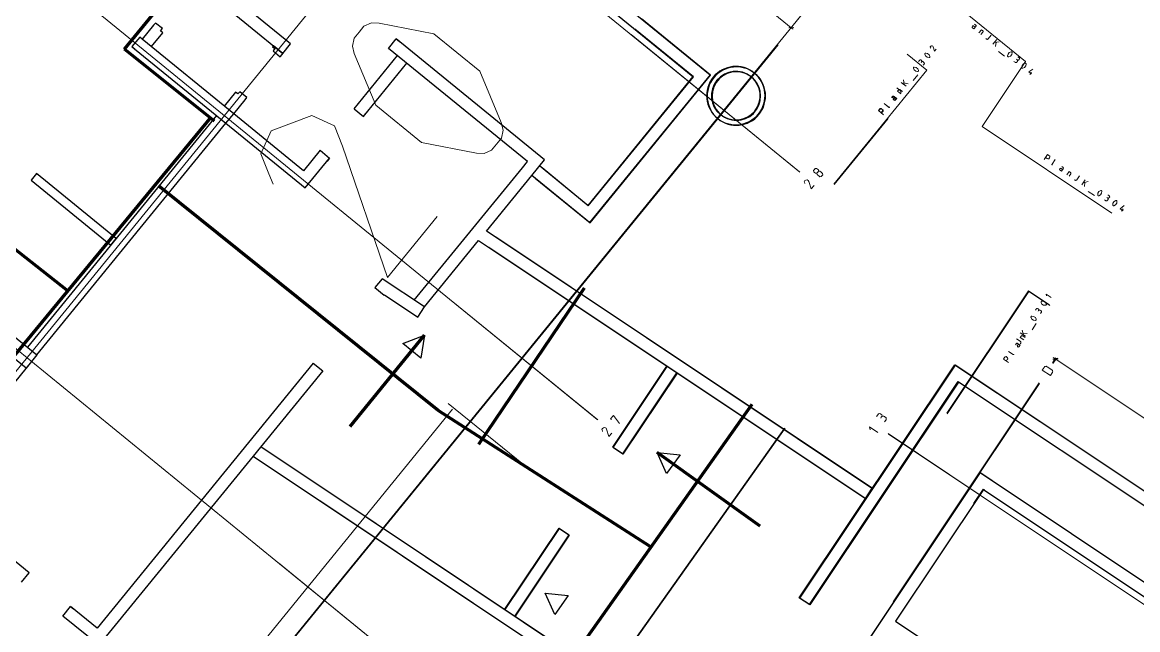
# Model space of a CAD drawing. Header units: metres. Extents: x 2680829 to 2680940, y 1252358 to 1252483.
# Drawn here: x 2680895.08 to 2680917.95, y 1252450.6 to 1252463.07 of the extents above; entities that cross this region are included whole.
import ezdxf

# ---------------------------------------------------------------- set-up
doc = ezdxf.new("R2010")
doc.units = ezdxf.units.M
doc.layers.add('bemassung', color=7, linetype='Continuous', lineweight=13)
doc.layers.add('etappierung', color=7, linetype='Continuous')
doc.layers.add('geometrie', color=7, linetype='Continuous')

msp = doc.modelspace()

# ---------------------------------------------------------------- linework, layer by layer
at = {"layer": 'bemassung'}
for p, q in [((2680902.083, 1252462.988), (2680901.982, 1252462.865)), ((2680902.236, 1252463.057), (2680902.083, 1252462.988)), ((2680902.394, 1252463.05), (2680902.236, 1252463.057)), ((2680903.518, 1252462.83), (2680902.394, 1252463.05)), ((2680914.557, 1252462.975), (2680914.564, 1252462.984)), ((2680914.558, 1252462.962), (2680914.557, 1252462.975)), ((2680914.564, 1252462.984), (2680914.571, 1252462.993)), ((2680914.571, 1252462.993), (2680914.584, 1252462.994)), ((2680914.584, 1252462.994), (2680914.593, 1252462.987)), ((2680914.593, 1252462.987), (2680914.62, 1252462.965)), ((2680914.633, 1252462.981), (2680914.594, 1252462.933)), ((2680914.609, 1252463.027), (2680914.63, 1252463.01)), ((2680914.63, 1252463.01), (2680914.634, 1252463.007)), ((2680914.636, 1252462.985), (2680914.633, 1252462.981)), ((2680914.634, 1252463.007), (2680914.637, 1252463.002)), ((2680914.638, 1252462.991), (2680914.636, 1252462.985)), ((2680914.637, 1252463.002), (2680914.637, 1252462.996)), ((2680914.637, 1252462.996), (2680914.638, 1252462.991)), ((2680901.882, 1252462.742), (2680901.845, 1252462.579)), ((2680901.982, 1252462.865), (2680901.882, 1252462.742)), ((2680904.457, 1252462.064), (2680903.518, 1252462.83)), ((2680914.567, 1252462.955), (2680914.558, 1252462.962)), ((2680914.594, 1252462.933), (2680914.567, 1252462.955)), ((2680914.695, 1252462.85), (2680914.747, 1252462.914)), ((2680914.777, 1252462.864), (2680914.738, 1252462.815)), ((2680914.747, 1252462.914), (2680914.774, 1252462.893)), ((2680914.774, 1252462.893), (2680914.778, 1252462.889)), ((2680914.78, 1252462.868), (2680914.777, 1252462.864)), ((2680914.778, 1252462.889), (2680914.781, 1252462.884)), ((2680914.782, 1252462.873), (2680914.78, 1252462.868)), ((2680914.781, 1252462.884), (2680914.781, 1252462.879)), ((2680914.781, 1252462.879), (2680914.782, 1252462.873)), ((2680914.889, 1252462.728), (2680914.949, 1252462.803)), ((2680901.845, 1252462.579), (2680901.884, 1252462.424)), ((2680913.7, 1252462.56), (2680913.707, 1252462.576)), ((2680913.705, 1252462.546), (2680913.7, 1252462.56)), ((2680913.708, 1252462.539), (2680913.705, 1252462.546)), ((2680913.707, 1252462.576), (2680913.721, 1252462.581)), ((2680913.721, 1252462.581), (2680913.736, 1252462.587)), ((2680913.736, 1252462.587), (2680913.751, 1252462.58)), ((2680913.751, 1252462.58), (2680913.757, 1252462.565)), ((2680913.757, 1252462.565), (2680913.788, 1252462.473)), ((2680913.788, 1252462.473), (2680913.823, 1252462.516)), ((2680914.839, 1252462.733), (2680914.85, 1252462.724)), ((2680914.85, 1252462.724), (2680914.855, 1252462.72)), ((2680914.855, 1252462.72), (2680914.863, 1252462.717)), ((2680914.863, 1252462.717), (2680914.87, 1252462.718)), ((2680914.87, 1252462.718), (2680914.877, 1252462.719)), ((2680914.877, 1252462.719), (2680914.884, 1252462.722)), ((2680914.884, 1252462.722), (2680914.889, 1252462.728)), ((2680914.983, 1252462.615), (2680915.062, 1252462.711)), ((2680915.115, 1252462.668), (2680915.014, 1252462.653)), ((2680915.037, 1252462.572), (2680915.052, 1252462.658)), ((2680901.884, 1252462.424), (2680902.326, 1252461.368)), ((2680913.457, 1252462.264), (2680913.475, 1252462.285)), ((2680913.475, 1252462.285), (2680913.484, 1252462.297)), ((2680913.484, 1252462.297), (2680913.502, 1252462.299)), ((2680913.502, 1252462.299), (2680913.513, 1252462.289)), ((2680913.513, 1252462.289), (2680913.525, 1252462.279)), ((2680913.525, 1252462.279), (2680913.527, 1252462.262)), ((2680913.589, 1252462.425), (2680913.588, 1252462.419)), ((2680913.588, 1252462.419), (2680913.589, 1252462.414)), ((2680913.592, 1252462.429), (2680913.589, 1252462.425)), ((2680913.589, 1252462.414), (2680913.604, 1252462.378)), ((2680913.596, 1252462.433), (2680913.592, 1252462.429)), ((2680913.601, 1252462.436), (2680913.596, 1252462.433)), ((2680913.606, 1252462.435), (2680913.601, 1252462.436)), ((2680913.604, 1252462.378), (2680913.636, 1252462.352)), ((2680913.645, 1252462.428), (2680913.606, 1252462.435)), ((2680913.636, 1252462.352), (2680913.674, 1252462.344)), ((2680913.677, 1252462.402), (2680913.645, 1252462.428)), ((2680913.674, 1252462.344), (2680913.68, 1252462.344)), ((2680913.692, 1252462.366), (2680913.677, 1252462.402)), ((2680913.68, 1252462.344), (2680913.685, 1252462.347)), ((2680913.685, 1252462.347), (2680913.688, 1252462.351)), ((2680913.688, 1252462.351), (2680913.692, 1252462.355)), ((2680913.693, 1252462.361), (2680913.692, 1252462.366)), ((2680913.692, 1252462.355), (2680913.693, 1252462.361)), ((2680915.101, 1252462.466), (2680915.219, 1252462.37)), ((2680915.294, 1252462.415), (2680915.286, 1252462.377)), ((2680915.286, 1252462.377), (2680915.286, 1252462.372)), ((2680915.286, 1252462.372), (2680915.288, 1252462.366)), ((2680915.288, 1252462.366), (2680915.293, 1252462.363)), ((2680915.293, 1252462.363), (2680915.297, 1252462.36)), ((2680915.32, 1252462.447), (2680915.294, 1252462.415)), ((2680915.297, 1252462.36), (2680915.302, 1252462.358)), ((2680915.302, 1252462.358), (2680915.308, 1252462.36)), ((2680915.308, 1252462.36), (2680915.344, 1252462.375)), ((2680915.356, 1252462.462), (2680915.32, 1252462.447)), ((2680915.344, 1252462.375), (2680915.37, 1252462.407)), ((2680915.361, 1252462.464), (2680915.356, 1252462.462)), ((2680915.367, 1252462.462), (2680915.361, 1252462.464)), ((2680915.371, 1252462.459), (2680915.367, 1252462.462)), ((2680915.37, 1252462.407), (2680915.377, 1252462.445)), ((2680915.375, 1252462.456), (2680915.371, 1252462.459)), ((2680915.377, 1252462.45), (2680915.375, 1252462.456)), ((2680915.377, 1252462.445), (2680915.377, 1252462.45)), ((2680915.47, 1252462.308), (2680915.48, 1252462.299)), ((2680915.492, 1252462.289), (2680915.48, 1252462.299)), ((2680915.48, 1252462.299), (2680915.486, 1252462.294)), ((2680915.486, 1252462.294), (2680915.489, 1252462.288)), ((2680915.489, 1252462.288), (2680915.49, 1252462.28)), ((2680915.49, 1252462.28), (2680915.491, 1252462.273)), ((2680915.509, 1252462.291), (2680915.492, 1252462.289)), ((2680915.494, 1252462.359), (2680915.515, 1252462.342)), ((2680915.519, 1252462.303), (2680915.509, 1252462.291)), ((2680915.515, 1252462.342), (2680915.527, 1252462.332)), ((2680915.529, 1252462.315), (2680915.519, 1252462.303)), ((2680915.527, 1252462.332), (2680915.529, 1252462.315)), ((2680904.899, 1252461.008), (2680904.457, 1252462.064)), ((2680913.354, 1252462.137), (2680913.353, 1252462.131)), ((2680913.353, 1252462.131), (2680913.354, 1252462.126)), ((2680913.357, 1252462.141), (2680913.354, 1252462.137)), ((2680913.354, 1252462.126), (2680913.369, 1252462.09)), ((2680913.361, 1252462.145), (2680913.357, 1252462.141)), ((2680913.366, 1252462.148), (2680913.361, 1252462.145)), ((2680913.371, 1252462.147), (2680913.366, 1252462.148)), ((2680913.369, 1252462.09), (2680913.401, 1252462.064)), ((2680913.41, 1252462.14), (2680913.371, 1252462.147)), ((2680913.401, 1252462.064), (2680913.439, 1252462.056)), ((2680913.442, 1252462.114), (2680913.41, 1252462.14)), ((2680913.439, 1252462.056), (2680913.445, 1252462.056)), ((2680913.457, 1252462.078), (2680913.442, 1252462.114)), ((2680913.445, 1252462.056), (2680913.45, 1252462.059)), ((2680913.45, 1252462.059), (2680913.453, 1252462.063)), ((2680913.453, 1252462.063), (2680913.457, 1252462.067)), ((2680913.458, 1252462.072), (2680913.457, 1252462.078)), ((2680913.457, 1252462.067), (2680913.458, 1252462.072)), ((2680913.509, 1252462.24), (2680913.517, 1252462.25)), ((2680913.527, 1252462.262), (2680913.517, 1252462.25)), ((2680913.517, 1252462.25), (2680913.522, 1252462.256)), ((2680913.522, 1252462.256), (2680913.529, 1252462.26)), ((2680913.529, 1252462.26), (2680913.536, 1252462.26)), ((2680913.536, 1252462.26), (2680913.543, 1252462.261)), ((2680913.543, 1252462.261), (2680913.55, 1252462.259)), ((2680913.55, 1252462.259), (2680913.556, 1252462.254)), ((2680913.571, 1252462.207), (2680913.553, 1252462.185)), ((2680913.556, 1252462.254), (2680913.567, 1252462.245)), ((2680913.567, 1252462.245), (2680913.572, 1252462.241)), ((2680913.575, 1252462.212), (2680913.571, 1252462.207)), ((2680913.572, 1252462.241), (2680913.576, 1252462.234)), ((2680913.578, 1252462.22), (2680913.575, 1252462.212)), ((2680913.576, 1252462.234), (2680913.577, 1252462.227)), ((2680913.577, 1252462.227), (2680913.578, 1252462.22)), ((2680915.437, 1252462.246), (2680915.415, 1252462.263)), ((2680915.442, 1252462.241), (2680915.437, 1252462.246)), ((2680915.45, 1252462.239), (2680915.442, 1252462.241)), ((2680915.457, 1252462.24), (2680915.45, 1252462.239)), ((2680915.464, 1252462.24), (2680915.457, 1252462.24)), ((2680915.471, 1252462.244), (2680915.464, 1252462.24)), ((2680915.475, 1252462.25), (2680915.471, 1252462.244)), ((2680915.484, 1252462.26), (2680915.475, 1252462.25)), ((2680915.489, 1252462.266), (2680915.484, 1252462.26)), ((2680915.491, 1252462.273), (2680915.489, 1252462.266)), ((2680915.582, 1252462.18), (2680915.574, 1252462.142)), ((2680915.574, 1252462.142), (2680915.574, 1252462.137)), ((2680915.574, 1252462.137), (2680915.577, 1252462.132)), ((2680915.577, 1252462.132), (2680915.581, 1252462.128)), ((2680915.581, 1252462.128), (2680915.585, 1252462.125)), ((2680915.608, 1252462.212), (2680915.582, 1252462.18)), ((2680915.585, 1252462.125), (2680915.59, 1252462.123)), ((2680915.59, 1252462.123), (2680915.596, 1252462.125)), ((2680915.596, 1252462.125), (2680915.632, 1252462.14)), ((2680915.644, 1252462.227), (2680915.608, 1252462.212)), ((2680915.632, 1252462.14), (2680915.658, 1252462.172)), ((2680915.649, 1252462.229), (2680915.644, 1252462.227)), ((2680915.655, 1252462.228), (2680915.649, 1252462.229)), ((2680915.659, 1252462.224), (2680915.655, 1252462.228)), ((2680915.658, 1252462.172), (2680915.665, 1252462.21)), ((2680915.663, 1252462.221), (2680915.659, 1252462.224)), ((2680915.666, 1252462.216), (2680915.663, 1252462.221)), ((2680915.665, 1252462.21), (2680915.666, 1252462.216)), ((2680915.803, 1252462.107), (2680915.721, 1252462.049)), ((2680915.721, 1252462.049), (2680915.774, 1252462.006)), ((2680913.201, 1252461.753), (2680913.105, 1252461.832)), ((2680913.148, 1252461.885), (2680913.164, 1252461.784)), ((2680913.244, 1252461.807), (2680913.158, 1252461.822)), ((2680913.35, 1252461.871), (2680913.446, 1252461.989)), ((2680915.776, 1252462.04), (2680915.741, 1252461.998)), ((2680913.088, 1252461.659), (2680913.013, 1252461.72)), ((2680913.03, 1252461.654), (2680913.051, 1252461.681)), ((2680913.094, 1252461.602), (2680913.03, 1252461.654)), ((2680913.051, 1252461.681), (2680913.055, 1252461.685)), ((2680913.055, 1252461.685), (2680913.06, 1252461.688)), ((2680913.06, 1252461.688), (2680913.065, 1252461.688)), ((2680913.065, 1252461.688), (2680913.071, 1252461.689)), ((2680913.071, 1252461.689), (2680913.076, 1252461.687)), ((2680913.076, 1252461.687), (2680913.081, 1252461.684)), ((2680913.081, 1252461.684), (2680913.129, 1252461.644)), ((2680913.083, 1252461.609), (2680913.092, 1252461.62)), ((2680913.094, 1252461.654), (2680913.088, 1252461.659)), ((2680913.092, 1252461.62), (2680913.097, 1252461.626)), ((2680913.097, 1252461.647), (2680913.094, 1252461.654)), ((2680913.098, 1252461.64), (2680913.097, 1252461.647)), ((2680913.097, 1252461.626), (2680913.099, 1252461.633)), ((2680913.099, 1252461.633), (2680913.098, 1252461.64)), ((2680902.326, 1252461.368), (2680903.265, 1252460.602)), ((2680912.752, 1252461.4), (2680912.838, 1252461.33)), ((2680912.763, 1252461.392), (2680912.848, 1252461.322)), ((2680912.906, 1252461.523), (2680912.924, 1252461.544)), ((2680912.917, 1252461.515), (2680912.934, 1252461.537)), ((2680912.924, 1252461.544), (2680912.927, 1252461.548)), ((2680912.927, 1252461.548), (2680912.932, 1252461.551)), ((2680912.932, 1252461.551), (2680912.938, 1252461.552)), ((2680912.934, 1252461.537), (2680912.937, 1252461.541)), ((2680912.937, 1252461.541), (2680912.942, 1252461.544)), ((2680912.938, 1252461.552), (2680912.943, 1252461.552)), ((2680912.94, 1252461.499), (2680912.947, 1252461.507)), ((2680912.941, 1252461.486), (2680912.94, 1252461.499)), ((2680912.95, 1252461.478), (2680912.941, 1252461.486)), ((2680912.942, 1252461.544), (2680912.948, 1252461.544)), ((2680912.943, 1252461.552), (2680912.948, 1252461.551)), ((2680912.947, 1252461.507), (2680912.969, 1252461.534)), ((2680912.948, 1252461.551), (2680912.953, 1252461.547)), ((2680912.948, 1252461.544), (2680912.953, 1252461.545)), ((2680912.95, 1252461.491), (2680912.957, 1252461.5)), ((2680912.951, 1252461.478), (2680912.95, 1252461.491)), ((2680912.959, 1252461.471), (2680912.95, 1252461.478)), ((2680912.96, 1252461.471), (2680912.951, 1252461.478)), ((2680912.953, 1252461.547), (2680913.001, 1252461.508)), ((2680912.953, 1252461.545), (2680912.959, 1252461.543)), ((2680912.957, 1252461.5), (2680912.979, 1252461.527)), ((2680912.959, 1252461.543), (2680912.963, 1252461.54)), ((2680912.972, 1252461.472), (2680912.959, 1252461.471)), ((2680912.969, 1252461.464), (2680912.96, 1252461.471)), ((2680912.963, 1252461.54), (2680913.011, 1252461.5)), ((2680912.982, 1252461.465), (2680912.969, 1252461.464)), ((2680912.979, 1252461.481), (2680912.972, 1252461.472)), ((2680913.001, 1252461.508), (2680912.979, 1252461.481)), ((2680912.989, 1252461.474), (2680912.982, 1252461.465)), ((2680913.011, 1252461.5), (2680912.989, 1252461.474)), ((2680900.598, 1252460.996), (2680901.015, 1252461.155)), ((2680901.015, 1252461.155), (2680901.482, 1252460.945)), ((2680912.635, 1252461.256), (2680912.657, 1252461.282)), ((2680912.731, 1252461.177), (2680912.635, 1252461.256)), ((2680912.645, 1252461.248), (2680912.667, 1252461.275)), ((2680912.741, 1252461.17), (2680912.645, 1252461.248)), ((2680912.657, 1252461.282), (2680912.669, 1252461.297)), ((2680912.667, 1252461.275), (2680912.679, 1252461.289)), ((2680912.669, 1252461.297), (2680912.69, 1252461.299)), ((2680912.679, 1252461.289), (2680912.701, 1252461.292)), ((2680912.71, 1252461.239), (2680912.688, 1252461.212)), ((2680912.69, 1252461.299), (2680912.705, 1252461.287)), ((2680912.72, 1252461.231), (2680912.699, 1252461.204)), ((2680912.701, 1252461.292), (2680912.715, 1252461.28)), ((2680912.705, 1252461.287), (2680912.72, 1252461.275)), ((2680912.722, 1252461.253), (2680912.71, 1252461.239)), ((2680912.715, 1252461.28), (2680912.73, 1252461.268)), ((2680912.72, 1252461.275), (2680912.722, 1252461.253)), ((2680912.732, 1252461.246), (2680912.72, 1252461.231)), ((2680912.73, 1252461.268), (2680912.732, 1252461.246)), ((2680912.838, 1252461.33), (2680912.841, 1252461.328)), ((2680912.841, 1252461.328), (2680912.844, 1252461.327)), ((2680912.844, 1252461.327), (2680912.848, 1252461.327)), ((2680912.848, 1252461.327), (2680912.851, 1252461.327)), ((2680912.848, 1252461.322), (2680912.851, 1252461.32)), ((2680912.851, 1252461.327), (2680912.855, 1252461.329)), ((2680912.851, 1252461.32), (2680912.855, 1252461.319)), ((2680912.855, 1252461.329), (2680912.857, 1252461.332)), ((2680912.855, 1252461.319), (2680912.858, 1252461.319)), ((2680912.858, 1252461.319), (2680912.862, 1252461.32)), ((2680912.862, 1252461.32), (2680912.865, 1252461.322)), ((2680912.865, 1252461.322), (2680912.868, 1252461.324)), ((2680900.181, 1252460.838), (2680900.598, 1252460.996)), ((2680901.482, 1252460.945), (2680901.641, 1252460.528)), ((2680904.938, 1252460.853), (2680904.899, 1252461.008)), ((2680899.971, 1252460.371), (2680900.181, 1252460.838)), ((2680904.801, 1252460.567), (2680904.901, 1252460.69)), ((2680904.901, 1252460.69), (2680904.938, 1252460.853)), ((2680901.641, 1252460.528), (2680902.566, 1252457.827)), ((2680903.265, 1252460.602), (2680904.389, 1252460.381)), ((2680904.7, 1252460.444), (2680904.801, 1252460.567)), ((2680900.13, 1252459.954), (2680899.971, 1252460.371)), ((2680904.389, 1252460.381), (2680904.548, 1252460.375)), ((2680904.548, 1252460.375), (2680904.7, 1252460.444)), ((2680916.035, 1252460.248), (2680916.104, 1252460.351)), ((2680916.094, 1252460.275), (2680916.065, 1252460.294)), ((2680916.11, 1252460.264), (2680916.094, 1252460.275)), ((2680916.104, 1252460.351), (2680916.132, 1252460.332)), ((2680916.131, 1252460.268), (2680916.11, 1252460.264)), ((2680916.142, 1252460.284), (2680916.131, 1252460.268)), ((2680916.132, 1252460.332), (2680916.148, 1252460.321)), ((2680916.152, 1252460.3), (2680916.142, 1252460.284)), ((2680916.148, 1252460.321), (2680916.152, 1252460.3)), ((2680916.258, 1252460.248), (2680916.197, 1252460.156)), ((2680911.321, 1252460.047), (2680911.305, 1252460.028)), ((2680911.305, 1252460.028), (2680911.308, 1252459.999)), ((2680911.308, 1252459.999), (2680911.327, 1252459.984)), ((2680911.336, 1252460.066), (2680911.321, 1252460.047)), ((2680911.364, 1252460.069), (2680911.336, 1252460.066)), ((2680911.384, 1252460.053), (2680911.364, 1252460.069)), ((2680911.39, 1252459.99), (2680911.374, 1252459.971)), ((2680911.403, 1252460.037), (2680911.384, 1252460.053)), ((2680911.406, 1252460.009), (2680911.39, 1252459.99)), ((2680911.406, 1252460.009), (2680911.403, 1252460.037)), ((2680911.434, 1252460.012), (2680911.406, 1252460.009)), ((2680911.453, 1252459.997), (2680911.434, 1252460.012)), ((2680911.47, 1252459.982), (2680911.453, 1252459.997)), ((2680916.195, 1252460.153), (2680916.194, 1252460.149)), ((2680916.194, 1252460.149), (2680916.195, 1252460.146)), ((2680916.197, 1252460.156), (2680916.195, 1252460.153)), ((2680916.195, 1252460.146), (2680916.196, 1252460.142)), ((2680916.196, 1252460.142), (2680916.198, 1252460.139)), ((2680916.198, 1252460.139), (2680916.201, 1252460.137)), ((2680916.349, 1252460.049), (2680916.356, 1252460.059)), ((2680916.352, 1252460.037), (2680916.349, 1252460.049)), ((2680916.361, 1252460.03), (2680916.352, 1252460.037)), ((2680916.356, 1252460.059), (2680916.362, 1252460.068)), ((2680916.39, 1252460.011), (2680916.361, 1252460.03)), ((2680916.362, 1252460.068), (2680916.375, 1252460.071)), ((2680916.375, 1252460.071), (2680916.384, 1252460.065)), ((2680916.384, 1252460.065), (2680916.413, 1252460.045)), ((2680916.424, 1252460.063), (2680916.39, 1252460.011)), ((2680916.396, 1252460.107), (2680916.419, 1252460.091)), ((2680916.419, 1252460.091), (2680916.423, 1252460.088)), ((2680916.423, 1252460.088), (2680916.426, 1252460.084)), ((2680916.427, 1252460.067), (2680916.424, 1252460.063)), ((2680916.426, 1252460.084), (2680916.427, 1252460.078)), ((2680916.427, 1252460.078), (2680916.429, 1252460.073)), ((2680916.429, 1252460.073), (2680916.427, 1252460.067)), ((2680916.499, 1252459.939), (2680916.545, 1252460.007)), ((2680916.545, 1252460.007), (2680916.573, 1252459.988)), ((2680900.218, 1252459.742), (2680900.13, 1252459.954)), ((2680911.114, 1252459.792), (2680911.125, 1252459.818)), ((2680911.123, 1252459.769), (2680911.114, 1252459.792)), ((2680911.127, 1252459.757), (2680911.123, 1252459.769)), ((2680911.125, 1252459.818), (2680911.148, 1252459.826)), ((2680911.148, 1252459.826), (2680911.172, 1252459.835)), ((2680911.172, 1252459.835), (2680911.197, 1252459.823)), ((2680911.197, 1252459.823), (2680911.206, 1252459.8)), ((2680911.206, 1252459.8), (2680911.257, 1252459.651)), ((2680911.327, 1252459.984), (2680911.346, 1252459.968)), ((2680911.346, 1252459.968), (2680911.374, 1252459.971)), ((2680911.374, 1252459.971), (2680911.377, 1252459.943)), ((2680911.377, 1252459.943), (2680911.396, 1252459.927)), ((2680911.396, 1252459.927), (2680911.414, 1252459.913)), ((2680911.414, 1252459.913), (2680911.433, 1252459.897)), ((2680911.433, 1252459.897), (2680911.461, 1252459.9)), ((2680911.461, 1252459.9), (2680911.477, 1252459.919)), ((2680911.489, 1252459.967), (2680911.47, 1252459.982)), ((2680911.477, 1252459.919), (2680911.492, 1252459.939)), ((2680911.492, 1252459.939), (2680911.489, 1252459.967)), ((2680916.579, 1252459.96), (2680916.545, 1252459.908)), ((2680916.573, 1252459.988), (2680916.578, 1252459.985)), ((2680916.578, 1252459.985), (2680916.581, 1252459.98)), ((2680916.582, 1252459.964), (2680916.579, 1252459.96)), ((2680916.581, 1252459.98), (2680916.582, 1252459.975)), ((2680916.582, 1252459.975), (2680916.583, 1252459.97)), ((2680916.583, 1252459.97), (2680916.582, 1252459.964)), ((2680916.653, 1252459.835), (2680916.665, 1252459.828)), ((2680916.665, 1252459.828), (2680916.671, 1252459.824)), ((2680916.671, 1252459.824), (2680916.678, 1252459.822)), ((2680916.678, 1252459.822), (2680916.686, 1252459.824)), ((2680916.686, 1252459.824), (2680916.693, 1252459.825)), ((2680916.693, 1252459.825), (2680916.699, 1252459.829)), ((2680916.699, 1252459.829), (2680916.703, 1252459.835)), ((2680916.703, 1252459.835), (2680916.757, 1252459.916)), ((2680916.808, 1252459.732), (2680916.877, 1252459.835)), ((2680916.934, 1252459.797), (2680916.835, 1252459.772)), ((2680916.865, 1252459.694), (2680916.872, 1252459.782)), ((2680911.257, 1252459.651), (2680911.314, 1252459.72)), ((2680916.94, 1252459.595), (2680917.066, 1252459.511)), ((2680917.137, 1252459.563), (2680917.133, 1252459.524)), ((2680917.159, 1252459.597), (2680917.137, 1252459.563)), ((2680917.194, 1252459.616), (2680917.159, 1252459.597)), ((2680917.19, 1252459.527), (2680917.213, 1252459.562)), ((2680917.199, 1252459.618), (2680917.194, 1252459.616)), ((2680917.205, 1252459.617), (2680917.199, 1252459.618)), ((2680917.209, 1252459.614), (2680917.205, 1252459.617)), ((2680917.214, 1252459.611), (2680917.209, 1252459.614)), ((2680917.213, 1252459.562), (2680917.217, 1252459.601)), ((2680917.216, 1252459.606), (2680917.214, 1252459.611)), ((2680917.217, 1252459.601), (2680917.216, 1252459.606)), ((2680917.133, 1252459.524), (2680917.133, 1252459.519)), ((2680917.133, 1252459.519), (2680917.136, 1252459.514)), ((2680917.136, 1252459.514), (2680917.14, 1252459.511)), ((2680917.14, 1252459.511), (2680917.145, 1252459.508)), ((2680917.145, 1252459.508), (2680917.15, 1252459.507)), ((2680917.15, 1252459.507), (2680917.156, 1252459.509)), ((2680917.156, 1252459.509), (2680917.19, 1252459.527)), ((2680917.295, 1252459.408), (2680917.272, 1252459.423)), ((2680917.301, 1252459.404), (2680917.295, 1252459.408)), ((2680917.308, 1252459.402), (2680917.301, 1252459.404)), ((2680917.316, 1252459.404), (2680917.308, 1252459.402)), ((2680917.323, 1252459.405), (2680917.316, 1252459.404)), ((2680917.322, 1252459.473), (2680917.333, 1252459.465)), ((2680917.329, 1252459.409), (2680917.323, 1252459.405)), ((2680917.333, 1252459.415), (2680917.329, 1252459.409)), ((2680917.346, 1252459.457), (2680917.333, 1252459.465)), ((2680917.333, 1252459.465), (2680917.339, 1252459.461)), ((2680917.341, 1252459.427), (2680917.333, 1252459.415)), ((2680917.339, 1252459.461), (2680917.343, 1252459.455)), ((2680917.341, 1252459.526), (2680917.364, 1252459.511)), ((2680917.345, 1252459.433), (2680917.341, 1252459.427)), ((2680917.343, 1252459.455), (2680917.345, 1252459.447)), ((2680917.345, 1252459.447), (2680917.346, 1252459.44)), ((2680917.346, 1252459.44), (2680917.345, 1252459.433)), ((2680917.363, 1252459.46), (2680917.346, 1252459.457)), ((2680917.371, 1252459.473), (2680917.363, 1252459.46)), ((2680917.364, 1252459.511), (2680917.376, 1252459.502)), ((2680917.38, 1252459.485), (2680917.371, 1252459.473)), ((2680917.376, 1252459.502), (2680917.38, 1252459.485)), ((2680917.446, 1252459.357), (2680917.442, 1252459.318)), ((2680917.442, 1252459.318), (2680917.442, 1252459.313)), ((2680917.442, 1252459.313), (2680917.445, 1252459.308)), ((2680917.445, 1252459.308), (2680917.45, 1252459.305)), ((2680917.469, 1252459.391), (2680917.446, 1252459.357)), ((2680917.45, 1252459.305), (2680917.454, 1252459.302)), ((2680917.46, 1252459.301), (2680917.465, 1252459.303)), ((2680917.465, 1252459.303), (2680917.499, 1252459.321)), ((2680917.503, 1252459.41), (2680917.469, 1252459.391)), ((2680917.499, 1252459.321), (2680917.522, 1252459.355)), ((2680917.508, 1252459.411), (2680917.503, 1252459.41)), ((2680917.514, 1252459.411), (2680917.508, 1252459.411)), ((2680917.518, 1252459.408), (2680917.514, 1252459.411)), ((2680917.523, 1252459.405), (2680917.518, 1252459.408)), ((2680917.522, 1252459.355), (2680917.526, 1252459.394)), ((2680917.526, 1252459.4), (2680917.523, 1252459.405)), ((2680917.526, 1252459.394), (2680917.526, 1252459.4)), ((2680917.673, 1252459.305), (2680917.597, 1252459.24)), ((2680902.566, 1252457.827), (2680903.588, 1252459.08)), ((2680917.454, 1252459.302), (2680917.46, 1252459.301)), ((2680917.597, 1252459.24), (2680917.654, 1252459.201)), ((2680917.652, 1252459.236), (2680917.621, 1252459.19)), ((2680916.084, 1252457.452), (2680916.077, 1252457.49)), ((2680916.077, 1252457.49), (2680916.18, 1252457.421)), ((2680915.971, 1252457.331), (2680915.97, 1252457.325)), ((2680915.97, 1252457.325), (2680915.972, 1252457.32)), ((2680915.974, 1252457.336), (2680915.971, 1252457.331)), ((2680915.972, 1252457.32), (2680915.99, 1252457.286)), ((2680915.977, 1252457.34), (2680915.974, 1252457.336)), ((2680915.982, 1252457.343), (2680915.977, 1252457.34)), ((2680915.987, 1252457.343), (2680915.982, 1252457.343)), ((2680916.026, 1252457.339), (2680915.987, 1252457.343)), ((2680915.99, 1252457.286), (2680916.024, 1252457.263)), ((2680916.024, 1252457.263), (2680916.063, 1252457.259)), ((2680916.06, 1252457.316), (2680916.026, 1252457.339)), ((2680916.079, 1252457.282), (2680916.06, 1252457.316)), ((2680916.063, 1252457.259), (2680916.069, 1252457.259)), ((2680916.069, 1252457.259), (2680916.074, 1252457.262)), ((2680916.074, 1252457.262), (2680916.077, 1252457.267)), ((2680916.077, 1252457.267), (2680916.08, 1252457.271)), ((2680916.08, 1252457.277), (2680916.079, 1252457.282)), ((2680916.08, 1252457.271), (2680916.08, 1252457.277)), ((2680915.764, 1252457.022), (2680915.763, 1252457.016)), ((2680915.763, 1252457.016), (2680915.765, 1252457.011)), ((2680915.767, 1252457.026), (2680915.764, 1252457.022)), ((2680915.77, 1252457.031), (2680915.767, 1252457.026)), ((2680915.775, 1252457.034), (2680915.77, 1252457.031)), ((2680915.781, 1252457.034), (2680915.775, 1252457.034)), ((2680915.819, 1252457.03), (2680915.781, 1252457.034)), ((2680915.854, 1252457.007), (2680915.819, 1252457.03)), ((2680915.855, 1252457.158), (2680915.87, 1252457.181)), ((2680915.87, 1252457.181), (2680915.879, 1252457.194)), ((2680915.879, 1252457.194), (2680915.896, 1252457.197)), ((2680915.896, 1252457.197), (2680915.909, 1252457.189)), ((2680915.909, 1252457.189), (2680915.921, 1252457.18)), ((2680915.909, 1252457.139), (2680915.916, 1252457.15)), ((2680915.925, 1252457.163), (2680915.916, 1252457.15)), ((2680915.916, 1252457.15), (2680915.92, 1252457.156)), ((2680915.92, 1252457.156), (2680915.927, 1252457.161)), ((2680915.921, 1252457.18), (2680915.925, 1252457.163)), ((2680915.927, 1252457.161), (2680915.934, 1252457.162)), ((2680915.934, 1252457.162), (2680915.941, 1252457.164)), ((2680915.941, 1252457.164), (2680915.948, 1252457.162)), ((2680915.948, 1252457.162), (2680915.954, 1252457.158)), ((2680915.954, 1252457.158), (2680915.966, 1252457.15)), ((2680915.973, 1252457.112), (2680915.958, 1252457.089)), ((2680915.966, 1252457.15), (2680915.972, 1252457.146)), ((2680915.972, 1252457.146), (2680915.976, 1252457.14)), ((2680915.977, 1252457.118), (2680915.973, 1252457.112)), ((2680915.976, 1252457.14), (2680915.978, 1252457.133)), ((2680915.979, 1252457.126), (2680915.977, 1252457.118)), ((2680915.978, 1252457.133), (2680915.979, 1252457.126)), ((2680915.765, 1252457.011), (2680915.784, 1252456.977)), ((2680915.784, 1252456.977), (2680915.818, 1252456.954)), ((2680915.786, 1252456.757), (2680915.87, 1252456.883)), ((2680915.818, 1252456.954), (2680915.857, 1252456.95)), ((2680915.872, 1252456.973), (2680915.854, 1252457.007)), ((2680915.857, 1252456.95), (2680915.862, 1252456.95)), ((2680915.862, 1252456.95), (2680915.867, 1252456.953)), ((2680915.867, 1252456.953), (2680915.87, 1252456.958)), ((2680915.87, 1252456.958), (2680915.873, 1252456.962)), ((2680915.874, 1252456.968), (2680915.872, 1252456.973)), ((2680915.873, 1252456.962), (2680915.874, 1252456.968)), ((2680915.545, 1252456.521), (2680915.465, 1252456.574)), ((2680915.649, 1252456.626), (2680915.546, 1252456.694)), ((2680915.546, 1252456.598), (2680915.566, 1252456.627)), ((2680915.615, 1252456.552), (2680915.546, 1252456.598)), ((2680915.566, 1252456.627), (2680915.569, 1252456.631)), ((2680915.569, 1252456.631), (2680915.573, 1252456.635)), ((2680915.573, 1252456.635), (2680915.579, 1252456.636)), ((2680915.579, 1252456.636), (2680915.584, 1252456.637)), ((2680915.584, 1252456.752), (2680915.609, 1252456.652)), ((2680915.584, 1252456.637), (2680915.59, 1252456.636)), ((2680915.59, 1252456.636), (2680915.594, 1252456.633)), ((2680915.594, 1252456.633), (2680915.646, 1252456.598)), ((2680915.687, 1252456.683), (2680915.599, 1252456.69)), ((2680915.447, 1252456.449), (2680915.462, 1252456.472)), ((2680915.462, 1252456.472), (2680915.465, 1252456.477)), ((2680915.465, 1252456.477), (2680915.47, 1252456.48)), ((2680915.47, 1252456.48), (2680915.476, 1252456.481)), ((2680915.476, 1252456.481), (2680915.481, 1252456.482)), ((2680915.481, 1252456.482), (2680915.486, 1252456.481)), ((2680915.483, 1252456.428), (2680915.489, 1252456.438)), ((2680915.485, 1252456.416), (2680915.483, 1252456.428)), ((2680915.495, 1252456.409), (2680915.485, 1252456.416)), ((2680915.486, 1252456.481), (2680915.491, 1252456.478)), ((2680915.489, 1252456.438), (2680915.508, 1252456.466)), ((2680915.491, 1252456.478), (2680915.543, 1252456.444)), ((2680915.504, 1252456.403), (2680915.495, 1252456.409)), ((2680915.517, 1252456.405), (2680915.504, 1252456.403)), ((2680915.523, 1252456.415), (2680915.517, 1252456.405)), ((2680915.543, 1252456.444), (2680915.523, 1252456.415)), ((2680915.552, 1252456.517), (2680915.545, 1252456.521)), ((2680915.545, 1252456.471), (2680915.553, 1252456.482)), ((2680915.556, 1252456.51), (2680915.552, 1252456.517)), ((2680915.553, 1252456.482), (2680915.557, 1252456.488)), ((2680915.557, 1252456.503), (2680915.556, 1252456.51)), ((2680915.559, 1252456.496), (2680915.557, 1252456.503)), ((2680915.557, 1252456.488), (2680915.559, 1252456.496)), ((2680915.203, 1252456.157), (2680915.222, 1252456.186)), ((2680915.306, 1252456.089), (2680915.203, 1252456.157)), ((2680915.222, 1252456.186), (2680915.232, 1252456.202)), ((2680915.232, 1252456.202), (2680915.254, 1252456.206)), ((2680915.254, 1252456.206), (2680915.269, 1252456.195)), ((2680915.279, 1252456.148), (2680915.26, 1252456.119)), ((2680915.269, 1252456.195), (2680915.285, 1252456.185)), ((2680915.289, 1252456.164), (2680915.279, 1252456.148)), ((2680915.285, 1252456.185), (2680915.289, 1252456.164)), ((2680915.306, 1252456.312), (2680915.397, 1252456.251)), ((2680915.397, 1252456.251), (2680915.4, 1252456.249)), ((2680915.4, 1252456.249), (2680915.404, 1252456.248)), ((2680915.404, 1252456.248), (2680915.408, 1252456.249)), ((2680915.408, 1252456.249), (2680915.411, 1252456.249)), ((2680915.411, 1252456.249), (2680915.414, 1252456.252)), ((2680915.414, 1252456.252), (2680915.416, 1252456.255)), ((2680916.034, 1252455.986), (2680915.996, 1252455.93)), ((2680915.996, 1252455.93), (2680916.164, 1252455.819)), ((2680916.04, 1252455.996), (2680916.034, 1252455.986)), ((2680916.05, 1252456.003), (2680916.04, 1252455.996)), ((2680916.062, 1252456.005), (2680916.05, 1252456.003)), ((2680916.074, 1252456.008), (2680916.062, 1252456.005)), ((2680916.086, 1252456.005), (2680916.074, 1252456.008)), ((2680916.096, 1252455.999), (2680916.086, 1252456.005)), ((2680916.189, 1252455.937), (2680916.096, 1252455.999)), ((2680916.164, 1252455.819), (2680916.201, 1252455.874)), ((2680916.199, 1252455.93), (2680916.189, 1252455.937)), ((2680916.205, 1252455.92), (2680916.199, 1252455.93)), ((2680916.201, 1252455.874), (2680916.208, 1252455.884)), ((2680916.208, 1252455.908), (2680916.205, 1252455.92)), ((2680916.21, 1252455.896), (2680916.208, 1252455.908)), ((2680916.208, 1252455.884), (2680916.21, 1252455.896)), ((2680907.143, 1252454.928), (2680907.2, 1252454.998)), ((2680907.2, 1252454.998), (2680907.328, 1252454.836)), ((2680912.596, 1252454.977), (2680912.621, 1252455.014)), ((2680912.621, 1252455.014), (2680912.634, 1252455.035)), ((2680912.634, 1252455.035), (2680912.662, 1252455.04)), ((2680912.662, 1252455.04), (2680912.683, 1252455.027)), ((2680912.683, 1252455.027), (2680912.703, 1252455.013)), ((2680912.683, 1252454.946), (2680912.695, 1252454.965)), ((2680912.709, 1252454.985), (2680912.695, 1252454.965)), ((2680912.695, 1252454.965), (2680912.702, 1252454.975)), ((2680912.702, 1252454.975), (2680912.712, 1252454.981)), ((2680912.703, 1252455.013), (2680912.709, 1252454.985)), ((2680912.712, 1252454.981), (2680912.724, 1252454.984)), ((2680912.724, 1252454.984), (2680912.735, 1252454.986)), ((2680912.735, 1252454.986), (2680912.747, 1252454.984)), ((2680912.747, 1252454.984), (2680912.757, 1252454.977)), ((2680912.757, 1252454.977), (2680912.776, 1252454.965)), ((2680912.776, 1252454.965), (2680912.786, 1252454.958)), ((2680912.786, 1252454.958), (2680912.793, 1252454.948)), ((2680906.965, 1252454.708), (2680906.976, 1252454.734)), ((2680906.976, 1252454.734), (2680906.999, 1252454.743)), ((2680906.999, 1252454.743), (2680907.022, 1252454.751)), ((2680907.022, 1252454.751), (2680907.048, 1252454.74)), ((2680907.048, 1252454.74), (2680907.057, 1252454.717)), ((2680907.161, 1252454.914), (2680907.143, 1252454.928)), ((2680912.465, 1252454.701), (2680912.453, 1252454.763)), ((2680912.453, 1252454.763), (2680912.621, 1252454.651)), ((2680912.788, 1252454.903), (2680912.763, 1252454.865)), ((2680912.795, 1252454.912), (2680912.788, 1252454.903)), ((2680912.793, 1252454.948), (2680912.795, 1252454.936)), ((2680912.795, 1252454.936), (2680912.797, 1252454.925)), ((2680912.797, 1252454.925), (2680912.795, 1252454.912)), ((2680906.973, 1252454.685), (2680906.965, 1252454.708)), ((2680906.978, 1252454.673), (2680906.973, 1252454.685)), ((2680907.057, 1252454.717), (2680907.108, 1252454.567)), ((2680907.108, 1252454.567), (2680907.165, 1252454.637))]:
    msp.add_line(p, q, dxfattribs=at)
at = {"layer": 'bemassung', "color": 1, "lineweight": 140}
msp.add_line((2680904.438, 1252454.407), (2680906.61, 1252457.62), dxfattribs=at)
at = {"layer": 'bemassung', "color": 1, "lineweight": 18}
for p, q in [((2680905.353, 1252453.992), (2680903.81, 1252455.246)), ((2680903.898, 1252455.13), (2680898.602, 1252448.617))]:
    msp.add_line(p, q, dxfattribs=at)
at = {"layer": 'etappierung', "color": 5, "lineweight": 9}
for p, q in [((2680886.902, 1252479.665), (2680911.016, 1252460)), ((2680882.755, 1252474.58), (2680906.869, 1252454.915)), ((2680878.703, 1252469.61), (2680902.817, 1252449.946)), ((2680844.549, 1252394.113), (2680905, 1252468.24)), ((2680850.65, 1252389.138), (2680911.1, 1252463.266)), ((2680911.026, 1252459.991), (2680907.565, 1252462.817)), ((2680910.576, 1252462.601), (2680893.263, 1252441.388)), ((2680906.877, 1252454.908), (2680903.905, 1252457.333)), ((2680915.941, 1252455.656), (2680861.972, 1252374.793)), ((2680915.933, 1252455.667), (2680912.938, 1252451.174)), ((2680912.848, 1252454.618), (2680912.836, 1252454.626)), ((2680912.836, 1252454.626), (2680914.725, 1252453.366)), ((2680912.856, 1252454.608), (2680912.844, 1252454.616)), ((2680912.844, 1252454.616), (2680937.145, 1252438.397)), ((2680902.823, 1252449.94), (2680900.329, 1252451.976))]:
    msp.add_line(p, q, dxfattribs=at)
at = {"layer": 'etappierung', "color": 5, "lineweight": 5}
for p, q in [((2680910.847, 1252462.956), (2680904.747, 1252467.931)), ((2680911.005, 1252463.15), (2680910.831, 1252462.937)), ((2680910.897, 1252462.961), (2680910.798, 1252462.951)), ((2680910.886, 1252462.925), (2680910.847, 1252462.956)), ((2680916.208, 1252456.078), (2680916.277, 1252456.183)), ((2680916.215, 1252456.152), (2680916.313, 1252456.172)), ((2680916.286, 1252456.171), (2680916.216, 1252456.068)), ((2680916.222, 1252456.19), (2680916.263, 1252456.162)), ((2680916.321, 1252456.161), (2680916.223, 1252456.141)), ((2680916.272, 1252456.151), (2680916.23, 1252456.179)), ((2680916.263, 1252456.162), (2680916.744, 1252455.841)), ((2680922.819, 1252451.781), (2680916.272, 1252456.151))]:
    msp.add_line(p, q, dxfattribs=at)
at = {"layer": 'etappierung', "color": 5, "lineweight": 120}
for p, q in [((2680897.174, 1252462.515), (2680899.336, 1252465.166)), ((2680899.016, 1252461.035), (2680897.174, 1252462.515)), ((2680890.692, 1252461.732), (2680896.01, 1252457.558)), ((2680888.948, 1252448.997), (2680898.956, 1252461.13)), ((2680903.606, 1252455.103), (2680897.866, 1252459.713)), ((2680910.041, 1252455.224), (2680902.786, 1252444.988)), ((2680907.957, 1252452.31), (2680903.606, 1252455.103))]:
    msp.add_line(p, q, dxfattribs=at)
at = {"layer": 'etappierung', "color": 5, "lineweight": 0}
for p, q in [((2680915.651, 1252462.263), (2680913.171, 1252464.285)), ((2680913.625, 1252462.082), (2680913.222, 1252462.41)), ((2680911.718, 1252459.744), (2680913.625, 1252462.082)), ((2680914.76, 1252460.926), (2680915.651, 1252462.263)), ((2680915.651, 1252462.263), (2680915.643, 1252462.251)), ((2680911.728, 1252459.735), (2680912.836, 1252461.093)), ((2680917.422, 1252459.151), (2680914.76, 1252460.926)), ((2680914.04, 1252455.044), (2680915.713, 1252457.554)), ((2680915.722, 1252457.543), (2680914.048, 1252455.034)), ((2680915.713, 1252457.554), (2680916.145, 1252457.266)), ((2680916.154, 1252457.255), (2680915.722, 1252457.543))]:
    msp.add_line(p, q, dxfattribs=at)
at = {"layer": 'etappierung', "color": 5, "lineweight": 211}
for p, q in [((2680901.799, 1252454.77), (2680903.328, 1252456.646)), ((2680910.209, 1252452.728), (2680908.094, 1252454.238))]:
    msp.add_line(p, q, dxfattribs=at)
at = {"layer": 'etappierung'}
for p, q in [((2680902.883, 1252456.476), (2680903.328, 1252456.646)), ((2680903.328, 1252456.646), (2680903.252, 1252456.175)), ((2680903.252, 1252456.175), (2680902.883, 1252456.476)), ((2680908.292, 1252453.805), (2680908.094, 1252454.238)), ((2680908.094, 1252454.238), (2680908.569, 1252454.192)), ((2680908.569, 1252454.192), (2680908.292, 1252453.805)), ((2680905.995, 1252450.918), (2680905.797, 1252451.351)), ((2680905.797, 1252451.351), (2680906.272, 1252451.305)), ((2680906.272, 1252451.305), (2680905.995, 1252450.918))]:
    msp.add_line(p, q, dxfattribs=at)
at = {"layer": 'etappierung', "color": 5, "lineweight": 35}
msp.add_line((2680910.716, 1252454.741), (2680903.462, 1252444.505), dxfattribs=at)
at = {"layer": 'geometrie', "color": 7}
for p, q in [((2680888.849, 1252478.573), (2680909.183, 1252461.991)), ((2680897.929, 1252470.847), (2680908.832, 1252461.956)), ((2680900.58, 1252462.623), (2680898.706, 1252464.152)), ((2680898.547, 1252463.958), (2680900.422, 1252462.429)), ((2680897.77, 1252463.005), (2680897.537, 1252462.719)), ((2680897.809, 1252463.052), (2680897.77, 1252463.005)), ((2680897.948, 1252462.938), (2680897.809, 1252463.052)), ((2680909.194, 1252461.983), (2680907.779, 1252463.138)), ((2680897.483, 1252462.763), (2680897.324, 1252462.569)), ((2680897.537, 1252462.719), (2680897.483, 1252462.763)), ((2680897.723, 1252462.567), (2680897.956, 1252462.853)), ((2680897.91, 1252462.891), (2680897.948, 1252462.938)), ((2680897.956, 1252462.853), (2680897.91, 1252462.891)), ((2680908.843, 1252461.947), (2680907.64, 1252462.929)), ((2680897.324, 1252462.569), (2680897.386, 1252462.519)), ((2680897.324, 1252462.569), (2680897.379, 1252462.525)), ((2680897.379, 1252462.525), (2680899.253, 1252460.996)), ((2680899.411, 1252461.19), (2680897.537, 1252462.719)), ((2680900.228, 1252462.587), (2680900.209, 1252462.564)), ((2680900.209, 1252462.564), (2680900.256, 1252462.526)), ((2680900.256, 1252462.526), (2680900.218, 1252462.479)), ((2680900.422, 1252462.429), (2680900.228, 1252462.587)), ((2680900.422, 1252462.429), (2680900.58, 1252462.623)), ((2680902.589, 1252462.532), (2680902.747, 1252462.726)), ((2680905.436, 1252460.211), (2680902.589, 1252462.532)), ((2680905.787, 1252460.247), (2680902.747, 1252462.726)), ((2680902.747, 1252462.726), (2680902.809, 1252462.675)), ((2680900.218, 1252462.479), (2680900.365, 1252462.359)), ((2680900.365, 1252462.359), (2680900.403, 1252462.406)), ((2680900.403, 1252462.406), (2680900.422, 1252462.429)), ((2680901.88, 1252461.291), (2680902.771, 1252462.384)), ((2680902.074, 1252461.134), (2680902.965, 1252462.226)), ((2680908.832, 1252461.956), (2680906.675, 1252459.31)), ((2680906.684, 1252459.303), (2680908.843, 1252461.947)), ((2680909.183, 1252461.991), (2680906.711, 1252458.959)), ((2680906.72, 1252458.951), (2680909.194, 1252461.983)), ((2680899.451, 1252461.634), (2680899.218, 1252461.348)), ((2680899.498, 1252461.596), (2680899.451, 1252461.634)), ((2680899.536, 1252461.643), (2680899.498, 1252461.596)), ((2680899.683, 1252461.523), (2680899.536, 1252461.643)), ((2680899.411, 1252461.19), (2680899.645, 1252461.476)), ((2680899.645, 1252461.476), (2680899.683, 1252461.523)), ((2680899.06, 1252461.154), (2680895.181, 1252456.398)), ((2680899.253, 1252460.996), (2680899.411, 1252461.19)), ((2680900.845, 1252460.021), (2680899.411, 1252461.19)), ((2680901.88, 1252461.291), (2680902.074, 1252461.134)), ((2680902.074, 1252461.134), (2680902.124, 1252461.196)), ((2680895.375, 1252456.24), (2680899.253, 1252460.996)), ((2680899.253, 1252460.996), (2680900.88, 1252459.67)), ((2680890.301, 1252460.378), (2680895.375, 1252456.24)), ((2680901.186, 1252460.44), (2680900.845, 1252460.021)), ((2680900.88, 1252459.67), (2680901.379, 1252460.282)), ((2680901.186, 1252460.44), (2680901.379, 1252460.282)), ((2680901.379, 1252460.282), (2680901.329, 1252460.22)), ((2680905.525, 1252459.925), (2680905.787, 1252460.247)), ((2680895.154, 1252455.969), (2680890.08, 1252460.106)), ((2680903.116, 1252457.366), (2680905.332, 1252460.083)), ((2680905.332, 1252460.083), (2680905.436, 1252460.211)), ((2680906.675, 1252459.31), (2680905.683, 1252460.119)), ((2680906.684, 1252459.303), (2680905.736, 1252460.077)), ((2680895.369, 1252459.965), (2680895.255, 1252459.826)), ((2680895.255, 1252459.826), (2680896.89, 1252458.493)), ((2680897.003, 1252458.633), (2680895.369, 1252459.965)), ((2680895.369, 1252459.965), (2680895.384, 1252459.953)), ((2680904.594, 1252458.783), (2680905.525, 1252459.925)), ((2680906.711, 1252458.959), (2680905.525, 1252459.925)), ((2680905.597, 1252459.868), (2680906.72, 1252458.951)), ((2680896.89, 1252458.493), (2680897.003, 1252458.633)), ((2680912.509, 1252453.505), (2680904.594, 1252458.783)), ((2680912.517, 1252453.495), (2680904.787, 1252458.655)), ((2680903.325, 1252457.227), (2680904.435, 1252458.588)), ((2680904.435, 1252458.588), (2680912.371, 1252453.297)), ((2680912.378, 1252453.287), (2680904.648, 1252458.446)), ((2680902.456, 1252457.806), (2680902.307, 1252457.623)), ((2680903.325, 1252457.227), (2680902.456, 1252457.806)), ((2680902.307, 1252457.623), (2680902.5, 1252457.465)), ((2680902.5, 1252457.465), (2680902.506, 1252457.472)), ((2680902.506, 1252457.472), (2680903.186, 1252457.019)), ((2680903.186, 1252457.019), (2680903.325, 1252457.227)), ((2680895.264, 1252456.105), (2680891.038, 1252450.922)), ((2680895.375, 1252456.24), (2680895.154, 1252455.969)), ((2680901.043, 1252456.074), (2680896.609, 1252450.636)), ((2680901.237, 1252455.916), (2680896.644, 1252450.284)), ((2680901.043, 1252456.074), (2680901.237, 1252455.916)), ((2680907.187, 1252454.351), (2680908.296, 1252456.014)), ((2680907.194, 1252454.343), (2680908.304, 1252456.006)), ((2680907.394, 1252454.212), (2680908.504, 1252455.875)), ((2680911.012, 1252451.259), (2680914.201, 1252456.041)), ((2680914.209, 1252456.031), (2680911.018, 1252451.251)), ((2680914.201, 1252456.041), (2680915.953, 1252454.872)), ((2680919.854, 1252452.263), (2680914.209, 1252456.031)), ((2680907.402, 1252454.204), (2680908.512, 1252455.867)), ((2680911.22, 1252451.12), (2680914.27, 1252455.694)), ((2680914.278, 1252455.684), (2680911.226, 1252451.112)), ((2680914.27, 1252455.694), (2680915.795, 1252454.678)), ((2680919.715, 1252452.055), (2680914.278, 1252455.684)), ((2680899.968, 1252454.359), (2680909.376, 1252448.085)), ((2680907.187, 1252454.351), (2680907.394, 1252454.212)), ((2680907.402, 1252454.204), (2680907.194, 1252454.343)), ((2680899.809, 1252454.164), (2680909.237, 1252447.877)), ((2680914.721, 1252453.826), (2680910.42, 1252447.383)), ((2680914.713, 1252453.837), (2680912.938, 1252451.174)), ((2680914.713, 1252453.837), (2680914.97, 1252453.666)), ((2680914.721, 1252453.826), (2680930.043, 1252443.6)), ((2680895.214, 1252451.773), (2680893.123, 1252453.479)), ((2680901.319, 1252453.458), (2680909.381, 1252448.077)), ((2680912.371, 1252453.297), (2680912.509, 1252453.505)), ((2680912.517, 1252453.495), (2680912.378, 1252453.287)), ((2680914.79, 1252453.48), (2680912.986, 1252450.778)), ((2680914.782, 1252453.49), (2680914.585, 1252453.195)), ((2680914.782, 1252453.49), (2680914.811, 1252453.471)), ((2680914.79, 1252453.48), (2680929.696, 1252443.531)), ((2680901.18, 1252453.251), (2680909.243, 1252447.869)), ((2680906.078, 1252452.687), (2680904.968, 1252451.024)), ((2680906.085, 1252452.681), (2680904.975, 1252451.018)), ((2680906.078, 1252452.687), (2680906.285, 1252452.549)), ((2680906.293, 1252452.542), (2680906.085, 1252452.681)), ((2680906.285, 1252452.549), (2680905.176, 1252450.885)), ((2680906.293, 1252452.542), (2680905.183, 1252450.879)), ((2680895.056, 1252451.579), (2680895.214, 1252451.773)), ((2680895.214, 1252451.773), (2680895.152, 1252451.824)), ((2680911.012, 1252451.259), (2680911.057, 1252451.326)), ((2680911.018, 1252451.251), (2680911.063, 1252451.317)), ((2680895.908, 1252450.884), (2680896.066, 1252451.078)), ((2680896.609, 1252450.636), (2680896.066, 1252451.078)), ((2680896.066, 1252451.078), (2680896.128, 1252451.028)), ((2680911.22, 1252451.12), (2680911.012, 1252451.259)), ((2680911.226, 1252451.112), (2680911.018, 1252451.251)), ((2680896.644, 1252450.284), (2680895.908, 1252450.884)), ((2680912.986, 1252450.778), (2680917.938, 1252447.474))]:
    msp.add_line(p, q, dxfattribs=at)
for centre, radius, start, end in [((2680909.722, 1252461.55), 0.602, 56.5293, 145.9968), ((2680909.711, 1252461.557), 0.603, 51.1084, 140.5323), ((2680909.722, 1252461.55), 0.502, 56.5643, 146.003), ((2680909.71, 1252461.558), 0.502, 51.0822, 140.5241), ((2680909.717, 1252461.553), 0.602, 326.5634, 56.0314), ((2680909.714, 1252461.562), 0.602, 141.0842, 230.5566), ((2680909.725, 1252461.554), 0.602, 146.5089, 236.0163), ((2680909.714, 1252461.562), 0.502, 141.0822, 230.5241), ((2680909.724, 1252461.554), 0.502, 146.5571, 235.9958), ((2680909.718, 1252461.553), 0.502, 326.5573, 55.9964), ((2680909.707, 1252461.561), 0.502, 321.0805, 50.5176), ((2680909.706, 1252461.561), 0.603, 321.0726, 50.4924), ((2680909.71, 1252461.565), 0.602, 231.0552, 320.5235), ((2680909.72, 1252461.557), 0.602, 236.5433, 326.0511), ((2680909.71, 1252461.565), 0.502, 231.0887, 320.5259), ((2680909.72, 1252461.557), 0.502, 236.5637, 326.0029)]:
    msp.add_arc(centre, radius, start, end, dxfattribs=at)

doc.saveas('drawing.dxf')
